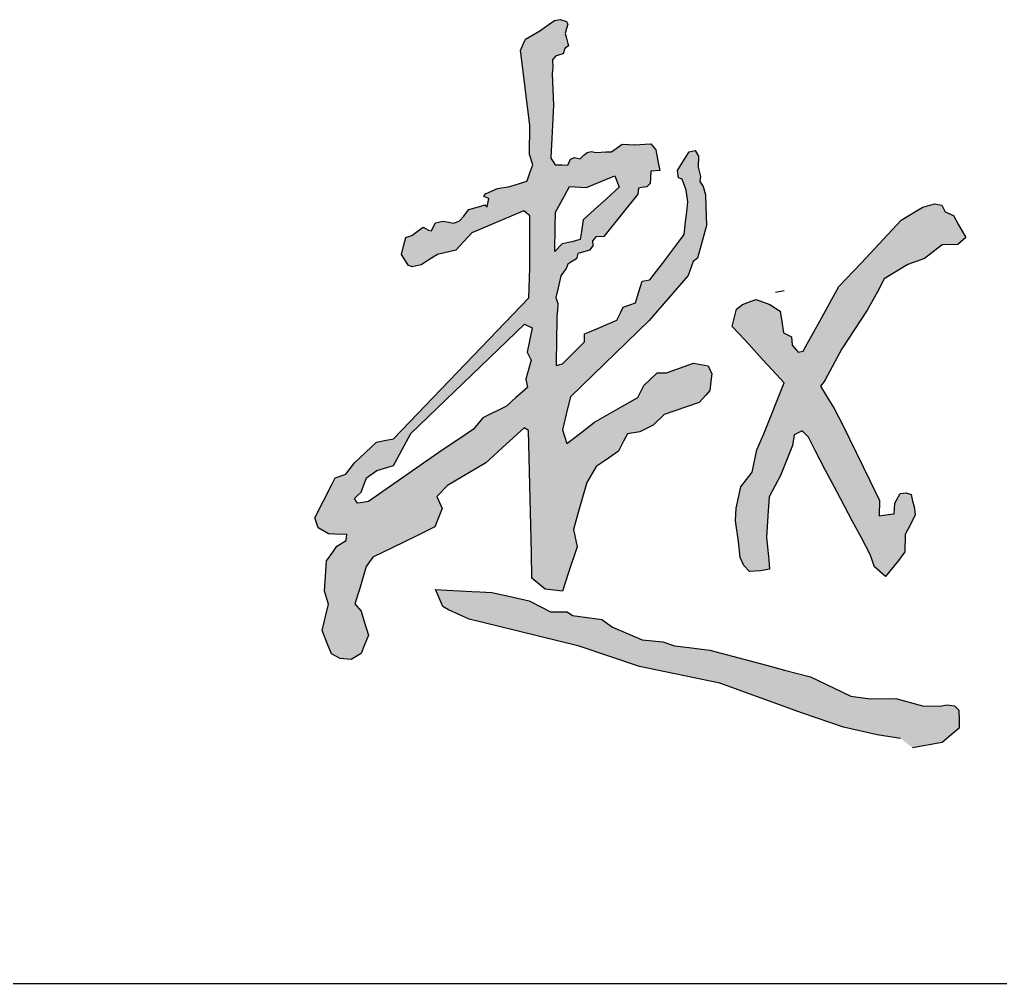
# Model space of a CAD drawing. Header units: inches. Extents: x -1293886 to -986005, y -15154 to 203628.
# Drawn here: x -988826 to -988265, y -554 to -3 of the extents above; entities that cross this region are included whole.
import ezdxf

# ---------------------------------------------------------------- set-up
doc = ezdxf.new("R2010")
doc.units = ezdxf.units.IN
doc.header["$LTSCALE"] = 100
doc.header["$MEASUREMENT"] = 0
doc.layers.get('0').update_dxf_attribs({"color": 252})
doc.layers.add('TK', color=142, linetype='Continuous')

# ---------------------------------------------------------------- blocks, each defined once
blk = doc.blocks.new('A$C05385F37')
at = {"layer": 'TK'}
blk.add_line((-8000, -27400), (-1000, -27400), dxfattribs=at)

msp = doc.modelspace()

# ---------------------------------------------------------------- hatches: boundary and pattern name
h = msp.add_hatch(color=1)
h.dxf.hatch_style = 1
h.paths.add_polyline_path([(-988126.73, -375.72), (-988126.97, -371.16), (-988122.25, -367.69), (-988116.71, -367), (-988114.76, -368.25), (-988114.9, -374.07), (-988115.07, -380.98), (-988113.79, -388.35), (-988112.63, -395.07), (-988113.38, -401.66), (-988114.07, -407.76), (-988116.29, -410.25), (-988117.68, -404.98), (-988120.73, -400.82), (-988123.67, -396.82), (-988124.61, -390.29), (-988125.8, -382.12)], flags=16)
h.paths.add_polyline_path([(-988163.87, -347.99), (-988166.86, -344.69), (-988160.57, -335.88), (-988154.12, -330.54), (-988148.77, -328.96), (-988145.15, -334.78), (-988142.95, -343.9), (-988145.94, -347.2), (-988152.54, -350.03), (-988158.99, -351.29)], flags=16)
h.paths.add_polyline_path([(-988059.51, -240.19), (-988055.47, -232.41), (-988047.43, -220.93), (-988043.53, -207.85), (-988035.49, -197.98), (-988027.45, -176.18), (-988020.13, -156.31), (-988021.02, -148.18), (-988022.13, -138.08), (-988023.09, -129.33), (-988018.73, -122.24), (-988012.07, -118.11), (-988001.73, -119.95), (-987996.68, -124.08), (-987993.24, -130.05), (-987995.3, -139), (-987999.67, -142.9), (-987998.52, -149.78), (-988002.19, -160.11), (-988005.28, -168.79), (-988008.62, -178.93), (-988044.86, -256.17), (-988053.13, -258.49), (-988056.39, -257.07), (-988059.93, -255.53), (-988060.65, -250.55), (-988061.09, -247.51), (-988061.51, -244.59)])
h.paths.add_polyline_path([(-988140.8, -310.89), (-988140.01, -313.14), (-988138.29, -318.02), (-988136.95, -321.81), (-988131.4, -330.49), (-988131.8, -336.05), (-988129.54, -340.55), (-988128.56, -342.51), (-988123.45, -342.67), (-988120.95, -342.74), (-988119.87, -340.15), (-988120.4, -337.77), (-988121.17, -334.33), (-988123.19, -331.02), (-988126.06, -321.28), (-988124.99, -314.36), (-988124.34, -310.08), (-988122.33, -305.84), (-988120.86, -302.73), (-988124.73, -298.91), (-988136.19, -300.24), (-988142.56, -300.98), (-988148.82, -301.71), (-988151.14, -306.92), (-988145.31, -307.32), (-988142.59, -307.51)], flags=16)
h.paths.add_polyline_path([(-988175.55, -190.06), (-988173.05, -191.93), (-988165.89, -189.76), (-988158.74, -192.14), (-988156.14, -197.34), (-988157.88, -205.57), (-988159.54, -213.48), (-988162.86, -218.13), (-988162.64, -223.76), (-988162.48, -228.07), (-988162.38, -230.51), (-988151.38, -216.4), (-988144.23, -215.1), (-988139.46, -213.58), (-988133.61, -204.92), (-988124.73, -197.77), (-988120.61, -183.7), (-988114.76, -173.52), (-988105.87, -168.76), (-988098.29, -170.49), (-988093.09, -175.25), (-988095.47, -182.62), (-988098.51, -190.84), (-988101.51, -198.99), (-988115.63, -216.83), (-988137.55, -239.4), (-988136.6, -242.26), (-988085.02, -226.61), (-988080.63, -228.71), (-988078.34, -232.72), (-988076.13, -236.58), (-988081.01, -240.93), (-988086.13, -245.48), (-988155.6, -290.52), (-988153.48, -293.27), (-988148.19, -293.91), (-988144.37, -294.36), (-988141.62, -286.92), (-988134.63, -286.07), (-988126.13, -285.05), (-988120.73, -284.39), (-988117.27, -286.71), (-988112.49, -289.91), (-988107.74, -290.94), (-988104.1, -291.73), (-988100.75, -287.34), (-988098.77, -284.75), (-988096.51, -282.69), (-988089.04, -275.86), (-988081.05, -272.32), (-988076.51, -270.31), (-988072.16, -270.2), (-988069.83, -273.59), (-988070.89, -282.27), (-988071.41, -286.57), (-988071.88, -290.37), (-988083.54, -293.55), (-988088.6, -294.94), (-988091.52, -298.95), (-988092.64, -300.49), (-988095.83, -304.88), (-988100.21, -305.76), (-988104.91, -309.28), (-988104.2, -317.49), (-988099.04, -338.61), (-988093.87, -341.42), (-988089.9, -343.58), (-988082.36, -344.71), (-988073.76, -345.02), (-988066.28, -342.53), (-988057.88, -339.72), (-988052.03, -337.77), (-988050.67, -333.58), (-988050.67, -325.55), (-988050.67, -320.28), (-988047.69, -317.53), (-988037.82, -317.76), (-988029.1, -317.96), (-988024.74, -317.76), (-988021.29, -320.74), (-988015.33, -321.88), (-988012.8, -317.07), (-988011.26, -314.13), (-988002.93, -312.94), (-987999.72, -315.92), (-988002.25, -320.51), (-988004.34, -324.31), (-988005.87, -327.08), (-988003.16, -329.45), (-988000.79, -330.35), (-987994.78, -320.33), (-987964.99, -283.44), (-987964.63, -278.8), (-987966.77, -275.77), (-987967.43, -274.85), (-987971.95, -277.02), (-988034.51, -307.09), (-988041.68, -305.72), (-988042.4, -301.44), (-988044.72, -299.3), (-988044.89, -294.84), (-988042.75, -289.14), (-988040.91, -284.22), (-988036.33, -279.34), (-988023.57, -266.13), (-987977.46, -241.87), (-987973.83, -239.96), (-987972.13, -225.73), (-987976.38, -218.47), (-987979.69, -212.8), (-987983.64, -189.53), (-987982.43, -185.74), (-987980.57, -179.91), (-987986.05, -176.44), (-987990.88, -176.44), (-987992.77, -172.99), (-987986.31, -166.53), (-987985.35, -158.12), (-987981.15, -146.28), (-987972.36, -144.18), (-987966.82, -148.96), (-987961.69, -153.37), (-987967.01, -188.29), (-987965.1, -197.84), (-987962.8, -209.3), (-987961.08, -216.94), (-987959.19, -225.35), (-987950.76, -224.39), (-987942.93, -217.32), (-987917.62, -199.51), (-987909.2, -200.23), (-987905.6, -204.07), (-987904.64, -213.44), (-987904.24, -217.36), (-987914.01, -221.61), (-987915.21, -229.77), (-987949.82, -247.04), (-987963.04, -246.59), (-987969.12, -246.39), (-987976.4, -250.16), (-988018.39, -277.76), (-988019.42, -284.23), (-988015.67, -283.45), (-987952.51, -254.87), (-987946.82, -256.55), (-987942.8, -259.78), (-987942.41, -263.66), (-987941.25, -269.09), (-987942.16, -274.01), (-987984, -335.61), (-987982.49, -337.82), (-987980.8, -340.29), (-987903.33, -363.98), (-987879.92, -371.14), (-987867.24, -371.92), (-987854.5, -372.71), (-987833.88, -380.32), (-987769.02, -391.72), (-987762.33, -392.9), (-987758.21, -396.52), (-987755.87, -398.58), (-987747.81, -396.12), (-987741.26, -394.12), (-987735.4, -396.32), (-987731.2, -400.52), (-987723.75, -407.53), (-987723.5, -413.07), (-987723.35, -416.25), (-987728.53, -421.11), (-987736.33, -424.63), (-987745.64, -421.11), (-987753.14, -418.28), (-987770.65, -411.66), (-987783.39, -411.56), (-987795.72, -408.04), (-987805.13, -405.35), (-987817.36, -401.86), (-987824.9, -399.7), (-987833.81, -397.16), (-987870.71, -390.94), (-987895.37, -382.89), (-987955.26, -366.79), (-988000.05, -351.96), (-988008.36, -357.24), (-988029.25, -381.38), (-988036.06, -389.26), (-988042.43, -396.62), (-988048.86, -404.05), (-988054.69, -410.79), (-988060.45, -408.29), (-988065.9, -405.91), (-988067.24, -400.74), (-988068.73, -395.01), (-988070.23, -389.21), (-988071.69, -383.55), (-988072.28, -378.36), (-988068.25, -375.09), (-988061.2, -374.34), (-988060.7, -379.37), (-988060.1, -385.39), (-988059.52, -391.12), (-988053.15, -390.18), (-988045.85, -386.41), (-988044.34, -379.12), (-988037.8, -372.83), (-988026.55, -362.02), (-988017.67, -347.18), (-988019.43, -340.39), (-988023.21, -339.13), (-988029.09, -337.17), (-988034.53, -340.14), (-988043.59, -345.08), (-988059.65, -357.71), (-988074.29, -359.89), (-988083.65, -361.28), (-988091.3, -360.28), (-988095.93, -359.68), (-988098.6, -359.33), (-988098.62, -365.42), (-988098.65, -376.1), (-988099.41, -421.96), (-988100.15, -430.27), (-988105.16, -433.45), (-988109.44, -436.99), (-988118.97, -438.33), (-988127.4, -417.4), (-988129.86, -403.73), (-988134.32, -389.44), (-988138.62, -380.68), (-988148, -383.76), (-988157.99, -389.29), (-988194.9, -414.04), (-988202.68, -415.5), (-988213.86, -417.59), (-988219.96, -418.73), (-988219.46, -410.15), (-988219.95, -397.76), (-988215.08, -389.49), (-988205.12, -389.25), (-988200.5, -389.14), (-988199.04, -394.6), (-988194.17, -396.3), (-988187.61, -390.47), (-988141.41, -362.28), (-988142.38, -358.88), (-988148.46, -360.33), (-988173.99, -369.33), (-988181.77, -367.38), (-988186.15, -362.76), (-988188.4, -360.39), (-988188.58, -355.96), (-988185.66, -352.8), (-988184.59, -337.48), (-988180.39, -335.07), (-988175.88, -331.32), (-988171.82, -325.76), (-988169.42, -316.45), (-988151.14, -306.92), (-988160.71, -307.43), (-988173.06, -308.09), (-988175.51, -308.22), (-988180.97, -313.56), (-988192.43, -324.78), (-988200.69, -326.61), (-988212.68, -337.8), (-988233.74, -350.85), (-988236.89, -352.81), (-988239.6, -346.86), (-988243.89, -337.45), (-988238.54, -332.74), (-988236.49, -330.94), (-988226.28, -327.41), (-988121.26, -253.9), (-988231.32, -294.8), (-988237.19, -291.98), (-988239.31, -286.82), (-988238.13, -282.12), (-988234.14, -278.83), (-988228.66, -274.33), (-988212.99, -266.86), (-988170.7, -249.72), (-988169.52, -245.96), (-988175.4, -246.43), (-988178.65, -246.69), (-988182.05, -239.27), (-988186.83, -228.89), (-988185.77, -212.35), (-988185.08, -201.58), (-988184.61, -194.15), (-988183.45, -190.06)])
h.paths.add_polyline_path([(-988220.98, -159.74), (-988213.91, -153.02), (-988194.33, -144.89), (-988176.01, -142.09), (-988161.9, -138.01), (-988130.74, -138.03), (-988109.12, -134.47), (-988097.73, -132.59), (-988085.46, -138.03), (-988084.95, -144.38), (-988087.75, -151.75), (-988090.1, -157.94), (-988111.66, -159.38), (-988123.41, -160.16), (-988135.82, -157.6), (-988147.78, -159.38), (-988162.91, -161.63), (-988180.18, -167.75), (-988202.47, -170.31), (-988214.93, -169.04), (-988218.24, -163.95)])
h.paths.add_polyline_path([(-988122.59, -52.78), (-988119.45, -47.48), (-988119.39, -47.48), (-988103.48, -46.33), (-988089.54, -69.41), (-988088.95, -83.49), (-988088.75, -88.33), (-988090.42, -90.23), (-988091.45, -95.22), (-988093.5, -102.84), (-988098.93, -106.95), (-988105.09, -115.89), (-988121.08, -126.89), (-988135.17, -131.14), (-988161.9, -138.01), (-988168.14, -136.99), (-988169.59, -133.23), (-988165.09, -132.5), (-988157.82, -131.33), (-988149.28, -124.82), (-988144.1, -120.87), (-988132.89, -116.85), (-988126.22, -111.19), (-988118.39, -102.21), (-988112.18, -95.08), (-988111.13, -82.35), (-988112.88, -78.14), (-988119.55, -72.63), (-988124.13, -68.85), (-988126.36, -62.63), (-988125.35, -57.41)])
h.paths.add_polyline_path([(-988587.88, -328.42), (-988581.27, -328.78), (-988567.23, -329.47), (-988562.67, -329.69), (-988555.82, -330.02), (-988543.57, -332.79), (-988534.45, -334.85), (-988527.76, -338.33), (-988522.25, -341.2), (-988512.78, -341.04), (-988509.6, -343.28), (-988492.85, -345.52), (-988486.89, -349.93), (-988477.87, -353.72), (-988469.95, -357.05), (-988457.99, -358.3), (-988451.45, -360.52), (-988443.21, -361.56), (-988437.29, -362.32), (-988431.26, -363.08), (-988398.85, -371.69), (-988388.59, -374.42), (-988373.73, -378.36), (-988350.63, -389.41), (-988339.39, -390.95), (-988324.94, -390.69), (-988309.73, -394.91), (-988299.5, -395.03), (-988295.8, -394.27), (-988291.45, -394.91), (-988288.89, -397.33), (-988288.77, -403.21), (-988288.67, -407.66), (-988293.24, -411.51), (-988298.36, -415.84), (-988315.35, -418.79), (-988322.26, -413.56), (-988335.55, -411.51), (-988354.85, -407.04), (-988378.24, -399.12), (-988425.46, -381.84), (-988471.33, -372.44), (-988505.96, -360.75), (-988551.6, -349.52), (-988568.78, -345.29), (-988580.57, -339.98), (-988583.71, -338.06), (-988586.63, -331.32)])
h.paths.add_polyline_path([(-988407.66, -163.59), (-988404.75, -162.55), (-988396.91, -165.44), (-988390.92, -169.29), (-988390.06, -175.07), (-988389.1, -181.57), (-988384.5, -183.83), (-988384.07, -188.75), (-988380.64, -192.6), (-988377.86, -192.17), (-988375.51, -187.9), (-988368.41, -175.01), (-988362.8, -164.8), (-988357.42, -155.03), (-988344.69, -141.7), (-988321.91, -117.22), (-988313.98, -112.46), (-988309.49, -109.77), (-988302.74, -107.83), (-988298.64, -108.63), (-988296.66, -112.46), (-988292.03, -114.44), (-988288.99, -119.86), (-988284.94, -127.07), (-988289.38, -131.09), (-988298.38, -131.22), (-988308.56, -139.15), (-988317.95, -142.59), (-988331.5, -150.67), (-988335.42, -158.11), (-988341.34, -168.66), (-988355.74, -190.81), (-988365.23, -208.54), (-988365.89, -209.38), (-988368.01, -212.09), (-988364.14, -218.33), (-988360.05, -224.92), (-988355.15, -234.41), (-988339.85, -266.05), (-988334.29, -277.55), (-988334.41, -286.24), (-988327.83, -285.37), (-988325.93, -285.12), (-988325.47, -278.98), (-988322.49, -273.52), (-988319.01, -273.15), (-988316.22, -274.08), (-988315.29, -277.8), (-988314.51, -280.91), (-988313.79, -285.64), (-988316.59, -291.1), (-988319.53, -296.82), (-988319.68, -306.91), (-988323.32, -311.81), (-988326.54, -315.73), (-988330.81, -320.93), (-988337.04, -315.45), (-988339.56, -308.31), (-988344.75, -298.52), (-988349.76, -289.03), (-988358.63, -272.26), (-988365.19, -259.86), (-988371.02, -248.85), (-988374.86, -241.27), (-988378.36, -237.63), (-988382.98, -239.87), (-988383.96, -246.03), (-988386.63, -252.6), (-988390.87, -263.09), (-988397.27, -275.42), (-988397.97, -286.2), (-988398.81, -298.66), (-988398.11, -305.93), (-988397.56, -311.63), (-988397.07, -316.7), (-988402.17, -317.69), (-988408.62, -318.11), (-988411.84, -314.61), (-988413.94, -309.99), (-988414.78, -300.9), (-988416.6, -289.14), (-988416.18, -281.86), (-988413.52, -269.68), (-988406.93, -261.28), (-988404.41, -248.55), (-988400.35, -239.31), (-988388.7, -210.18), (-988395.61, -202.68), (-988401.04, -196.79), (-988408.99, -188.17), (-988414.43, -182.26), (-988418.39, -177.97), (-988415.96, -168.13), (-988412.6, -165.37)])
h.paths.add_polyline_path([(-988632.24, -274.14), (-988630.52, -272.79), (-988627.45, -264.42), (-988621.53, -260.33), (-988611.92, -257.47), (-988607.22, -248.69), (-988602.13, -239.18), (-988537.09, -176.66), (-988532.72, -178.71), (-988534.26, -186.16), (-988535.6, -192.62), (-988533.23, -197.21), (-988535.03, -203.37), (-988536.39, -208.01), (-988535.35, -212.82), (-988538.51, -215.6), (-988541.97, -218.64), (-988547.46, -223.47), (-988560.86, -230.11), (-988566.34, -236.74), (-988574.72, -242.4), (-988584.12, -248.74), (-988626.25, -277.98), (-988630.86, -278.74), (-988632.55, -279.02), (-988634.23, -276.29)], flags=16)
h.paths.add_polyline_path([(-988515.54, -130.78), (-988519.87, -135.08), (-988519.58, -120.93), (-988519.41, -112.62), (-988514.27, -103.25), (-988511.4, -98.01), (-988501.59, -98.53), (-988492.45, -94.7), (-988485.4, -91.75), (-988483.01, -98.24), (-988490.09, -104.72), (-988497.09, -111.13), (-988503.54, -117.04), (-988504.54, -123.58), (-988505.26, -128.3), (-988510.14, -129.48)], flags=16)
h.paths.add_polyline_path([(-988537.63, -16.2), (-988536.62, -13.76), (-988528.27, -9), (-988522.95, -5.18), (-988519.92, -3.01), (-988516.69, -2.52), (-988513.2, -3.54), (-988512.38, -5.18), (-988513.1, -7.65), (-988513.91, -10.45), (-988513.2, -13.19), (-988512.41, -16.22), (-988512.06, -17.54), (-988514.02, -19.03), (-988515.05, -22.11), (-988517.2, -22.73), (-988519.38, -23.35), (-988521.1, -25.6), (-988521, -29.7), (-988521.31, -33.5), (-988520.52, -51.49), (-988521.48, -70.44), (-988521.84, -77.47), (-988522.06, -81.71), (-988520.58, -84), (-988519.62, -85.48), (-988515.6, -85.63), (-988512.27, -85.75), (-988510.8, -82.28), (-988508.63, -81.38), (-988505.37, -82.19), (-988503.11, -80.11), (-988501.37, -78.51), (-988499.04, -77.85), (-988496.23, -78.49), (-988490.62, -78.21), (-988487.41, -78.06), (-988481.21, -73.69), (-988474.15, -74.05), (-988468.35, -73.78), (-988465, -73.62), (-988462.15, -76.97), (-988460.87, -83.26), (-988459.75, -88.72), (-988464.88, -89.1), (-988465.1, -93.17), (-988465.26, -96.26), (-988467.28, -98.09), (-988470.23, -98.59), (-988471.99, -98.88), (-988472.34, -102.31), (-988491.85, -126.45), (-988496.37, -126.76), (-988498.27, -128.92), (-988498.1, -131.85), (-988499.91, -134.27), (-988505.02, -135.83), (-988506.55, -136.3), (-988507.44, -139.2), (-988510.64, -141.27), (-988512.27, -142.33), (-988513.32, -144.73), (-988516.27, -148.92), (-988517.86, -155.87), (-988519.12, -161.4), (-988517.98, -164.89), (-988518.34, -168.55), (-988518.71, -172.23), (-988518.86, -187.75), (-988518.95, -196.79), (-988518.98, -200.31), (-988515.33, -199.24), (-988511.04, -194.95), (-988506.05, -189.97), (-988502.76, -186.67), (-988502.91, -182.23), (-988500, -181), (-988496.76, -179.64), (-988488.29, -176.07), (-988484.25, -174.37), (-988482.21, -170.12), (-988480.67, -166.92), (-988476.84, -165.52), (-988473.76, -164.4), (-988472.54, -160.62), (-988471.77, -158.22), (-988470.74, -155.03), (-988469.79, -152.04), (-988465.49, -151.27), (-988461.65, -146.36), (-988458.25, -142.01), (-988450.3, -131.36), (-988445.81, -125.36), (-988445.03, -118.17), (-988444.42, -112.49), (-988443.8, -106.74), (-988444.78, -100.05), (-988447.02, -93.79), (-988449.01, -92.97), (-988449.67, -88.84), (-988447.6, -85.29), (-988442.98, -78.11), (-988439.67, -77.29), (-988437.61, -80.59), (-988437.77, -86.94), (-988436.62, -92.14), (-988436.95, -95.03), (-988435.05, -98), (-988433.72, -102.63), (-988433.48, -109.4), (-988433.08, -120.21), (-988438.18, -138.97), (-988440.63, -140.84), (-988443.66, -148.87), (-988466.04, -174.8), (-988510.81, -218.14), (-988512.45, -224.93), (-988515.4, -237.15), (-988512.92, -244.84), (-988505.89, -239.46), (-988497.07, -232.7), (-988481.04, -223.53), (-988472.41, -218.59), (-988468.85, -211.81), (-988461.31, -204.42), (-988456.01, -204.54), (-988440.46, -198.9), (-988432.06, -200.51), (-988429.98, -205), (-988430.56, -209.37), (-988431.25, -214.59), (-988433.55, -217.2), (-988437.35, -221.49), (-988451.26, -226.24), (-988457.26, -228.28), (-988463.52, -234.4), (-988471.28, -238.28), (-988478.23, -239.3), (-988480.48, -243.59), (-988483.47, -249.31), (-988491.1, -254.61), (-988496.08, -258.08), (-988501.52, -267.27), (-988506.36, -284.4), (-988509.07, -294), (-988507.01, -304), (-988511.92, -318.7), (-988515.48, -329.38), (-988525.32, -328.17), (-988532.83, -321.96), (-988533.16, -307.59), (-988534.76, -237.39), (-988537.25, -236), (-988547.52, -245.3), (-988559.25, -255.93), (-988581.09, -268.9), (-988587.19, -275.18), (-988584.25, -281.97), (-988588.32, -292.61), (-988598.97, -297.82), (-988612.45, -304.41), (-988623.73, -309.92), (-988627.51, -315.25), (-988631.48, -328.27), (-988634.01, -336.54), (-988630.5, -340.7), (-988628.72, -346.62), (-988626.35, -354.51), (-988628.92, -361.02), (-988630.46, -364.94), (-988636.22, -368.32), (-988642.54, -367.73), (-988647.47, -365.16), (-988649.65, -359.64), (-988652.69, -351.89), (-988650.83, -343.86), (-988649.19, -336.75), (-988651.42, -329.26), (-988650.63, -317.82), (-988650.23, -312.01), (-988646.69, -306.96), (-988644.35, -303.64), (-988638.99, -300.26), (-988638.59, -296.9), (-988645.7, -296.71), (-988649.1, -296.61), (-988654.98, -293.15), (-988656.95, -287.43), (-988647.47, -268.69), (-988645.32, -264.44), (-988639.18, -262.38), (-988634.25, -255.87), (-988624.97, -247.19), (-988621.67, -244.1), (-988616.09, -243.04), (-988612.07, -242.29), (-988534.72, -161.59), (-988534.1, -144.43), (-988534.05, -125.78), (-988534.02, -114.67), (-988537.45, -111.9), (-988543.31, -114.37), (-988555.97, -119.69), (-988567.13, -124.39), (-988576.34, -134.42), (-988586.88, -136.74), (-988590.28, -138.97), (-988596.15, -142.82), (-988601.23, -143.86), (-988603.68, -142.91), (-988605.17, -140.46), (-988607.35, -136.87), (-988606.02, -131.32), (-988604.99, -127.07), (-988601.44, -125.91), (-988598.47, -123.67), (-988595.08, -121.14), (-988591.88, -122.82), (-988590.28, -123.25), (-988589.22, -121.12), (-988588.03, -118.74), (-988583.8, -117.72), (-988580.29, -118.36), (-988577.8, -118.81), (-988575.93, -118.36), (-988574.23, -117.62), (-988571.78, -114.86), (-988570.29, -112.84), (-988568.95, -111.01), (-988562.11, -109.12), (-988559.85, -108.49), (-988558.38, -109.54), (-988557.43, -104.87), (-988560.3, -103.59), (-988559.45, -102.21), (-988555.62, -100.51), (-988552.51, -99.13), (-988545.41, -97.96), (-988537.01, -95.2), (-988535.67, -94.76), (-988534.02, -90.19), (-988532.34, -85.58), (-988534.19, -79.61), (-988534.02, -62.97), (-988538.81, -24.5), (-988539.36, -20.1)])
edge = h.paths.add_edge_path(flags=17)
edge.add_line((-988581.27, -328.78), (-988578.09, -328.94))

# ---------------------------------------------------------------- linework, layer by layer
at = {"color": 1}
for p, q in [((-988528.27, -9), (-988522.95, -5.18)), ((-988522.95, -5.18), (-988519.92, -3.01)), ((-988519.92, -3.01), (-988516.69, -2.52)), ((-988516.69, -2.52), (-988513.2, -3.54)), ((-988513.2, -3.54), (-988512.38, -5.18)), ((-988512.38, -5.18), (-988513.1, -7.65)), ((-988536.62, -13.76), (-988528.27, -9)), ((-988513.1, -7.65), (-988513.91, -10.45)), ((-988513.91, -10.45), (-988513.2, -13.19)), ((-988539.36, -20.1), (-988537.63, -16.2)), ((-988537.63, -16.2), (-988536.62, -13.76)), ((-988513.2, -13.19), (-988512.41, -16.22)), ((-988512.41, -16.22), (-988512.06, -17.54)), ((-988538.81, -24.5), (-988539.36, -20.1)), ((-988515.05, -22.11), (-988517.2, -22.73)), ((-988514.02, -19.03), (-988515.05, -22.11)), ((-988512.06, -17.54), (-988514.02, -19.03)), ((-988534.02, -62.97), (-988538.81, -24.5)), ((-988519.38, -23.35), (-988521.1, -25.6)), ((-988521.1, -25.6), (-988521, -29.7)), ((-988517.2, -22.73), (-988519.38, -23.35)), ((-988521, -29.7), (-988521.31, -33.5)), ((-988521.31, -33.5), (-988520.52, -51.49)), ((-988520.52, -51.49), (-988521.48, -70.44)), ((-988534.19, -79.61), (-988534.02, -62.97)), ((-988521.48, -70.44), (-988521.84, -77.47)), ((-988521.84, -77.47), (-988522.06, -81.71)), ((-988501.37, -78.51), (-988499.04, -77.85)), ((-988499.04, -77.85), (-988496.23, -78.49)), ((-988496.23, -78.49), (-988490.62, -78.21)), ((-988490.62, -78.21), (-988487.41, -78.06)), ((-988487.41, -78.06), (-988481.21, -73.69)), ((-988481.21, -73.69), (-988474.15, -74.05)), ((-988474.15, -74.05), (-988468.35, -73.78)), ((-988468.35, -73.78), (-988465, -73.62)), ((-988465, -73.62), (-988462.15, -76.97)), ((-988462.15, -76.97), (-988460.87, -83.26)), ((-988447.6, -85.29), (-988442.98, -78.11)), ((-988442.98, -78.11), (-988439.67, -77.29)), ((-988439.67, -77.29), (-988437.61, -80.59)), ((-988532.34, -85.58), (-988534.19, -79.61)), ((-988522.06, -81.71), (-988520.58, -84)), ((-988520.58, -84), (-988519.62, -85.48)), ((-988512.27, -85.75), (-988510.8, -82.28)), ((-988510.8, -82.28), (-988508.63, -81.38)), ((-988508.63, -81.38), (-988505.37, -82.19)), ((-988505.37, -82.19), (-988503.11, -80.11)), ((-988503.11, -80.11), (-988501.37, -78.51)), ((-988460.87, -83.26), (-988459.75, -88.72)), ((-988437.61, -80.59), (-988437.77, -86.94)), ((-988534.02, -90.19), (-988532.34, -85.58)), ((-988519.62, -85.48), (-988515.6, -85.63)), ((-988515.6, -85.63), (-988512.27, -85.75)), ((-988464.88, -89.1), (-988465.1, -93.17)), ((-988459.75, -88.72), (-988464.88, -89.1)), ((-988449.67, -88.84), (-988447.6, -85.29)), ((-988449.01, -92.97), (-988449.67, -88.84)), ((-988437.77, -86.94), (-988436.62, -92.14)), ((-988545.41, -97.96), (-988537.01, -95.2)), ((-988537.01, -95.2), (-988535.67, -94.76)), ((-988535.67, -94.76), (-988534.02, -90.19)), ((-988501.59, -98.53), (-988492.45, -94.7)), ((-988492.45, -94.7), (-988485.4, -91.75)), ((-988485.4, -91.75), (-988483.01, -98.24)), ((-988465.1, -93.17), (-988465.26, -96.26)), ((-988447.02, -93.79), (-988449.01, -92.97)), ((-988444.78, -100.05), (-988447.02, -93.79)), ((-988436.62, -92.14), (-988436.95, -95.03)), ((-988436.95, -95.03), (-988435.05, -98)), ((-988559.45, -102.21), (-988555.62, -100.51)), ((-988555.62, -100.51), (-988552.51, -99.13)), ((-988552.51, -99.13), (-988545.41, -97.96)), ((-988514.27, -103.25), (-988511.4, -98.01)), ((-988511.4, -98.01), (-988501.59, -98.53)), ((-988483.01, -98.24), (-988490.09, -104.72)), ((-988471.99, -98.88), (-988472.34, -102.31)), ((-988470.23, -98.59), (-988471.99, -98.88)), ((-988467.28, -98.09), (-988470.23, -98.59)), ((-988465.26, -96.26), (-988467.28, -98.09)), ((-988443.8, -106.74), (-988444.78, -100.05)), ((-988435.05, -98), (-988433.72, -102.63)), ((-988560.3, -103.59), (-988559.45, -102.21)), ((-988557.43, -104.87), (-988560.3, -103.59)), ((-988558.38, -109.54), (-988557.43, -104.87)), ((-988519.41, -112.62), (-988514.27, -103.25)), ((-988490.09, -104.72), (-988497.09, -111.13)), ((-988472.34, -102.31), (-988491.85, -126.45)), ((-988433.72, -102.63), (-988433.48, -109.4)), ((-988570.29, -112.84), (-988568.95, -111.01)), ((-988568.95, -111.01), (-988562.11, -109.12)), ((-988562.11, -109.12), (-988559.85, -108.49)), ((-988559.85, -108.49), (-988558.38, -109.54)), ((-988558.38, -109.54), (-988558.38, -109.54)), ((-988537.45, -111.9), (-988543.31, -114.37)), ((-988534.02, -114.67), (-988537.45, -111.9)), ((-988497.09, -111.13), (-988503.54, -117.04)), ((-988444.42, -112.49), (-988443.8, -106.74)), ((-988433.48, -109.4), (-988433.08, -120.21)), ((-988313.98, -112.46), (-988309.49, -109.77)), ((-988309.49, -109.77), (-988302.74, -107.83)), ((-988302.74, -107.83), (-988298.64, -108.63)), ((-988298.64, -108.63), (-988296.66, -112.46)), ((-988575.93, -118.36), (-988574.23, -117.62)), ((-988574.23, -117.62), (-988571.78, -114.86)), ((-988574.23, -117.62), (-988574.23, -117.62)), ((-988571.78, -114.86), (-988570.29, -112.84)), ((-988543.31, -114.37), (-988555.97, -119.69)), ((-988534.05, -125.78), (-988534.02, -114.67)), ((-988519.58, -120.93), (-988519.41, -112.62)), ((-988503.54, -117.04), (-988504.54, -123.58)), ((-988445.03, -118.17), (-988444.42, -112.49)), ((-988344.69, -141.7), (-988321.91, -117.22)), ((-988321.91, -117.22), (-988313.98, -112.46)), ((-988296.66, -112.46), (-988292.03, -114.44)), ((-988292.03, -114.44), (-988288.99, -119.86)), ((-988598.47, -123.67), (-988595.08, -121.14)), ((-988595.08, -121.14), (-988591.88, -122.82)), ((-988591.88, -122.82), (-988590.28, -123.25)), ((-988590.28, -123.25), (-988589.22, -121.12)), ((-988589.22, -121.12), (-988588.03, -118.74)), ((-988588.03, -118.74), (-988583.8, -117.72)), ((-988583.8, -117.72), (-988580.29, -118.36)), ((-988580.29, -118.36), (-988577.8, -118.81)), ((-988577.8, -118.81), (-988575.93, -118.36)), ((-988555.97, -119.69), (-988567.13, -124.39)), ((-988519.87, -135.08), (-988519.58, -120.93)), ((-988445.81, -125.36), (-988445.03, -118.17)), ((-988433.08, -120.21), (-988438.18, -138.97)), ((-988288.99, -119.86), (-988284.94, -127.07)), ((-988606.02, -131.32), (-988604.99, -127.07)), ((-988604.99, -127.07), (-988601.44, -125.91)), ((-988601.44, -125.91), (-988598.47, -123.67)), ((-988567.13, -124.39), (-988576.34, -134.42)), ((-988534.1, -144.43), (-988534.05, -125.78)), ((-988505.26, -128.3), (-988510.14, -129.48)), ((-988504.54, -123.58), (-988505.26, -128.3)), ((-988496.37, -126.76), (-988498.27, -128.92)), ((-988491.85, -126.45), (-988496.37, -126.76)), ((-988450.3, -131.36), (-988445.81, -125.36)), ((-988284.94, -127.07), (-988289.38, -131.09)), ((-988607.35, -136.87), (-988606.02, -131.32)), ((-988576.34, -134.42), (-988586.88, -136.74)), ((-988515.54, -130.78), (-988519.87, -135.08)), ((-988510.14, -129.48), (-988515.54, -130.78)), ((-988499.91, -134.27), (-988505.02, -135.83)), ((-988498.1, -131.85), (-988499.91, -134.27)), ((-988498.27, -128.92), (-988498.1, -131.85)), ((-988458.25, -142.01), (-988450.3, -131.36)), ((-988298.38, -131.22), (-988308.56, -139.15)), ((-988289.38, -131.09), (-988298.38, -131.22)), ((-988605.17, -140.46), (-988607.35, -136.87)), ((-988590.28, -138.97), (-988596.15, -142.82)), ((-988586.88, -136.74), (-988590.28, -138.97)), ((-988507.44, -139.2), (-988510.64, -141.27)), ((-988506.55, -136.3), (-988507.44, -139.2)), ((-988505.02, -135.83), (-988506.55, -136.3)), ((-988438.18, -138.97), (-988440.63, -140.84)), ((-988308.56, -139.15), (-988317.95, -142.59)), ((-988603.68, -142.91), (-988605.17, -140.46)), ((-988601.23, -143.86), (-988603.68, -142.91)), ((-988596.15, -142.82), (-988601.23, -143.86)), ((-988534.72, -161.59), (-988534.1, -144.43)), ((-988513.32, -144.73), (-988516.27, -148.92)), ((-988512.27, -142.33), (-988513.32, -144.73)), ((-988510.64, -141.27), (-988512.27, -142.33)), ((-988461.65, -146.36), (-988458.25, -142.01)), ((-988440.63, -140.84), (-988443.66, -148.87)), ((-988357.42, -155.03), (-988344.69, -141.7)), ((-988317.95, -142.59), (-988331.5, -150.67)), ((-988516.27, -148.92), (-988517.86, -155.87)), ((-988469.79, -152.04), (-988465.49, -151.27)), ((-988443.66, -148.87), (-988466.04, -174.8)), ((-988465.49, -151.27), (-988461.65, -146.36)), ((-988331.5, -150.67), (-988335.42, -158.11)), ((-988517.86, -155.87), (-988519.12, -161.4)), ((-988471.77, -158.22), (-988470.74, -155.03)), ((-988470.74, -155.03), (-988469.79, -152.04)), ((-988362.8, -164.8), (-988357.42, -155.03)), ((-988612.07, -242.29), (-988534.72, -161.59)), ((-988519.12, -161.4), (-988517.98, -164.89)), ((-988473.76, -164.4), (-988472.54, -160.62)), ((-988472.54, -160.62), (-988471.77, -158.22)), ((-988388.65, -157.6), (-988393.74, -158.59)), ((-988335.42, -158.11), (-988341.34, -168.66)), ((-988517.98, -164.89), (-988518.34, -168.55)), ((-988482.21, -170.12), (-988480.67, -166.92)), ((-988480.67, -166.92), (-988476.84, -165.52)), ((-988476.84, -165.52), (-988473.76, -164.4)), ((-988418.39, -177.97), (-988415.96, -168.13)), ((-988415.96, -168.13), (-988412.6, -165.37)), ((-988412.6, -165.37), (-988407.66, -163.59)), ((-988407.66, -163.59), (-988404.75, -162.55)), ((-988404.75, -162.55), (-988404.75, -162.55)), ((-988404.75, -162.55), (-988396.91, -165.44)), ((-988396.91, -165.44), (-988390.92, -169.29)), ((-988368.41, -175.01), (-988362.8, -164.8)), ((-988518.71, -172.23), (-988518.86, -187.75)), ((-988518.34, -168.55), (-988518.71, -172.23)), ((-988484.25, -174.37), (-988482.21, -170.12)), ((-988390.92, -169.29), (-988390.06, -175.07)), ((-988341.34, -168.66), (-988355.74, -190.81)), ((-988602.13, -239.18), (-988537.09, -176.66)), ((-988537.09, -176.66), (-988532.72, -178.71)), ((-988532.72, -178.71), (-988534.26, -186.16)), ((-988466.04, -174.8), (-988510.81, -218.14)), ((-988496.76, -179.64), (-988488.29, -176.07)), ((-988488.29, -176.07), (-988484.25, -174.37)), ((-988414.43, -182.26), (-988418.39, -177.97)), ((-988390.06, -175.07), (-988389.1, -181.57)), ((-988375.51, -187.9), (-988368.41, -175.01)), ((-988502.91, -182.23), (-988500, -181)), ((-988502.76, -186.67), (-988502.91, -182.23)), ((-988500, -181), (-988496.76, -179.64)), ((-988408.99, -188.17), (-988414.43, -182.26)), ((-988389.1, -181.57), (-988384.5, -183.83)), ((-988384.5, -183.83), (-988384.07, -188.75)), ((-988534.26, -186.16), (-988535.6, -192.62)), ((-988518.86, -187.75), (-988518.95, -196.79)), ((-988511.04, -194.95), (-988506.05, -189.97)), ((-988506.05, -189.97), (-988502.76, -186.67)), ((-988401.04, -196.79), (-988408.99, -188.17)), ((-988384.07, -188.75), (-988380.64, -192.6)), ((-988377.86, -192.17), (-988375.51, -187.9)), ((-988535.6, -192.62), (-988533.23, -197.21)), ((-988515.33, -199.24), (-988511.04, -194.95)), ((-988380.64, -192.6), (-988377.86, -192.17)), ((-988355.74, -190.81), (-988365.23, -208.54)), ((-988533.23, -197.21), (-988535.03, -203.37)), ((-988518.95, -196.79), (-988518.98, -200.31)), ((-988518.98, -200.31), (-988515.33, -199.24)), ((-988456.01, -204.54), (-988440.46, -198.9)), ((-988440.46, -198.9), (-988432.06, -200.51)), ((-988432.06, -200.51), (-988429.98, -205)), ((-988395.61, -202.68), (-988401.04, -196.79)), ((-988535.03, -203.37), (-988536.39, -208.01)), ((-988468.85, -211.81), (-988461.31, -204.42)), ((-988461.31, -204.42), (-988456.01, -204.54)), ((-988429.98, -205), (-988430.56, -209.37)), ((-988388.7, -210.18), (-988395.61, -202.68)), ((-988535.35, -212.82), (-988538.51, -215.6)), ((-988536.39, -208.01), (-988535.35, -212.82)), ((-988472.41, -218.59), (-988468.85, -211.81)), ((-988468.85, -211.81), (-988468.85, -211.81)), ((-988430.56, -209.37), (-988431.25, -214.59)), ((-988400.35, -239.31), (-988388.7, -210.18)), ((-988365.89, -209.38), (-988368.01, -212.09)), ((-988368.01, -212.09), (-988364.14, -218.33)), ((-988365.23, -208.54), (-988365.89, -209.38)), ((-988538.51, -215.6), (-988541.97, -218.64)), ((-988510.81, -218.14), (-988512.45, -224.93)), ((-988481.04, -223.53), (-988472.41, -218.59)), ((-988433.55, -217.2), (-988437.35, -221.49)), ((-988431.25, -214.59), (-988433.55, -217.2)), ((-988364.14, -218.33), (-988360.05, -224.92)), ((-988547.46, -223.47), (-988560.86, -230.11)), ((-988541.97, -218.64), (-988547.46, -223.47)), ((-988497.07, -232.7), (-988481.04, -223.53)), ((-988437.35, -221.49), (-988451.26, -226.24)), ((-988512.45, -224.93), (-988515.4, -237.15)), ((-988457.26, -228.28), (-988463.52, -234.4)), ((-988451.26, -226.24), (-988457.26, -228.28)), ((-988360.05, -224.92), (-988355.15, -234.41)), ((-988560.86, -230.11), (-988566.34, -236.74)), ((-988505.89, -239.46), (-988497.07, -232.7)), ((-988463.52, -234.4), (-988471.28, -238.28)), ((-988355.15, -234.41), (-988339.85, -266.05)), ((-988607.22, -248.69), (-988602.13, -239.18)), ((-988566.34, -236.74), (-988574.72, -242.4)), ((-988537.25, -236), (-988547.52, -245.3)), ((-988534.76, -237.39), (-988537.25, -236)), ((-988533.16, -307.59), (-988534.76, -237.39)), ((-988515.4, -237.15), (-988512.92, -244.84)), ((-988512.92, -244.84), (-988505.89, -239.46)), ((-988478.23, -239.3), (-988480.48, -243.59)), ((-988471.28, -238.28), (-988478.23, -239.3)), ((-988404.41, -248.55), (-988400.35, -239.31)), ((-988382.98, -239.87), (-988383.96, -246.03)), ((-988378.36, -237.63), (-988382.98, -239.87)), ((-988374.86, -241.27), (-988378.36, -237.63)), ((-988624.97, -247.19), (-988621.67, -244.1)), ((-988621.67, -244.1), (-988616.09, -243.04)), ((-988616.09, -243.04), (-988612.07, -242.29)), ((-988574.72, -242.4), (-988584.12, -248.74)), ((-988547.52, -245.3), (-988559.25, -255.93)), ((-988480.48, -243.59), (-988483.47, -249.31)), ((-988383.96, -246.03), (-988386.63, -252.6)), ((-988371.02, -248.85), (-988374.86, -241.27)), ((-988634.25, -255.87), (-988624.97, -247.19)), ((-988584.12, -248.74), (-988626.25, -277.98)), ((-988611.92, -257.47), (-988607.22, -248.69)), ((-988483.47, -249.31), (-988491.1, -254.61)), ((-988406.93, -261.28), (-988404.41, -248.55)), ((-988365.19, -259.86), (-988371.02, -248.85)), ((-988639.18, -262.38), (-988634.25, -255.87)), ((-988621.53, -260.33), (-988611.92, -257.47)), ((-988559.25, -255.93), (-988581.09, -268.9)), ((-988491.1, -254.61), (-988496.08, -258.08)), ((-988386.63, -252.6), (-988390.87, -263.09)), ((-988645.32, -264.44), (-988639.18, -262.38)), ((-988627.45, -264.42), (-988621.53, -260.33)), ((-988496.08, -258.08), (-988501.52, -267.27)), ((-988413.52, -269.68), (-988406.93, -261.28)), ((-988390.87, -263.09), (-988397.27, -275.42)), ((-988358.63, -272.26), (-988365.19, -259.86)), ((-988656.95, -287.43), (-988647.47, -268.69)), ((-988647.47, -268.69), (-988645.32, -264.44)), ((-988630.52, -272.79), (-988627.45, -264.42)), ((-988581.09, -268.9), (-988587.19, -275.18)), ((-988501.52, -267.27), (-988506.36, -284.4)), ((-988339.85, -266.05), (-988334.29, -277.55)), ((-988634.23, -276.29), (-988632.24, -274.14)), ((-988632.24, -274.14), (-988630.52, -272.79)), ((-988416.18, -281.86), (-988413.52, -269.68)), ((-988349.76, -289.03), (-988358.63, -272.26)), ((-988325.47, -278.98), (-988322.49, -273.52)), ((-988322.49, -273.52), (-988319.01, -273.15)), ((-988319.01, -273.15), (-988316.22, -274.08)), ((-988316.22, -274.08), (-988315.29, -277.8)), ((-988632.55, -279.02), (-988634.23, -276.29)), ((-988630.86, -278.74), (-988632.55, -279.02)), ((-988632.55, -279.02), (-988632.55, -279.02)), ((-988626.25, -277.98), (-988630.86, -278.74)), ((-988587.19, -275.18), (-988584.25, -281.97)), ((-988397.27, -275.42), (-988397.97, -286.2)), ((-988334.29, -277.55), (-988334.41, -286.24)), ((-988325.93, -285.12), (-988325.47, -278.98)), ((-988315.29, -277.8), (-988314.51, -280.91)), ((-988584.25, -281.97), (-988588.32, -292.61)), ((-988506.36, -284.4), (-988509.07, -294)), ((-988416.6, -289.14), (-988416.18, -281.86)), ((-988334.41, -286.24), (-988327.83, -285.37)), ((-988327.83, -285.37), (-988325.93, -285.12)), ((-988313.79, -285.64), (-988316.59, -291.1)), ((-988314.51, -280.91), (-988313.79, -285.64)), ((-988654.98, -293.15), (-988656.95, -287.43)), ((-988414.78, -300.9), (-988416.6, -289.14)), ((-988397.97, -286.2), (-988398.81, -298.66)), ((-988344.75, -298.52), (-988349.76, -289.03)), ((-988316.59, -291.1), (-988319.53, -296.82)), ((-988649.1, -296.61), (-988654.98, -293.15)), ((-988645.7, -296.71), (-988649.1, -296.61)), ((-988638.59, -296.9), (-988645.7, -296.71)), ((-988638.99, -300.26), (-988638.59, -296.9)), ((-988638.59, -296.9), (-988638.59, -296.9)), ((-988588.32, -292.61), (-988598.97, -297.82)), ((-988509.07, -294), (-988507.01, -304)), ((-988319.53, -296.82), (-988319.68, -306.91)), ((-988644.35, -303.64), (-988638.99, -300.26)), ((-988598.97, -297.82), (-988612.45, -304.41)), ((-988413.94, -309.99), (-988414.78, -300.9)), ((-988398.81, -298.66), (-988398.11, -305.93)), ((-988339.56, -308.31), (-988344.75, -298.52)), ((-988650.23, -312.01), (-988646.69, -306.96)), ((-988646.69, -306.96), (-988644.35, -303.64)), ((-988612.45, -304.41), (-988623.73, -309.92)), ((-988532.83, -321.96), (-988533.16, -307.59)), ((-988507.01, -304), (-988511.92, -318.7)), ((-988398.11, -305.93), (-988397.56, -311.63)), ((-988319.68, -306.91), (-988323.32, -311.81)), ((-988650.63, -317.82), (-988650.23, -312.01)), ((-988623.73, -309.92), (-988627.51, -315.25)), ((-988411.84, -314.61), (-988413.94, -309.99)), ((-988397.56, -311.63), (-988397.07, -316.7)), ((-988337.04, -315.45), (-988339.56, -308.31)), ((-988323.32, -311.81), (-988326.54, -315.73)), ((-988651.42, -329.26), (-988650.63, -317.82)), ((-988627.51, -315.25), (-988631.48, -328.27)), ((-988511.92, -318.7), (-988515.48, -329.38)), ((-988408.62, -318.11), (-988411.84, -314.61)), ((-988402.17, -317.69), (-988408.62, -318.11)), ((-988397.07, -316.7), (-988402.17, -317.69)), ((-988330.81, -320.93), (-988337.04, -315.45)), ((-988326.54, -315.73), (-988330.81, -320.93)), ((-988525.32, -328.17), (-988532.83, -321.96)), ((-988649.19, -336.75), (-988651.42, -329.26)), ((-988631.48, -328.27), (-988634.01, -336.54)), ((-988587.88, -328.42), (-988581.27, -328.78)), ((-988586.63, -331.32), (-988587.88, -328.42)), ((-988581.27, -328.78), (-988578.09, -328.94)), ((-988581.27, -328.78), (-988567.23, -329.47)), ((-988567.23, -329.47), (-988562.67, -329.69)), ((-988562.67, -329.69), (-988555.82, -330.02)), ((-988555.82, -330.02), (-988543.57, -332.79)), ((-988515.48, -329.38), (-988525.32, -328.17)), ((-988583.71, -338.06), (-988586.63, -331.32)), ((-988543.57, -332.79), (-988534.45, -334.85)), ((-988534.45, -334.85), (-988527.76, -338.33)), ((-988650.83, -343.86), (-988649.19, -336.75)), ((-988634.01, -336.54), (-988630.5, -340.7)), ((-988630.5, -340.7), (-988628.72, -346.62)), ((-988580.57, -339.98), (-988583.71, -338.06)), ((-988568.78, -345.29), (-988580.57, -339.98)), ((-988527.76, -338.33), (-988522.25, -341.2)), ((-988522.25, -341.2), (-988512.78, -341.04)), ((-988512.78, -341.04), (-988509.6, -343.28)), ((-988652.69, -351.89), (-988650.83, -343.86)), ((-988628.72, -346.62), (-988626.35, -354.51)), ((-988551.6, -349.52), (-988568.78, -345.29)), ((-988509.6, -343.28), (-988492.85, -345.52)), ((-988492.85, -345.52), (-988486.89, -349.93)), ((-988649.65, -359.64), (-988652.69, -351.89)), ((-988505.96, -360.75), (-988551.6, -349.52)), ((-988486.89, -349.93), (-988477.87, -353.72)), ((-988626.35, -354.51), (-988628.92, -361.02)), ((-988477.87, -353.72), (-988469.95, -357.05)), ((-988469.95, -357.05), (-988457.99, -358.3)), ((-988457.99, -358.3), (-988451.45, -360.52)), ((-988647.47, -365.16), (-988649.65, -359.64)), ((-988628.92, -361.02), (-988630.46, -364.94)), ((-988471.33, -372.44), (-988505.96, -360.75)), ((-988451.45, -360.52), (-988443.21, -361.56)), ((-988443.21, -361.56), (-988437.29, -362.32)), ((-988437.29, -362.32), (-988431.26, -363.08)), ((-988431.26, -363.08), (-988398.85, -371.69)), ((-988642.54, -367.73), (-988647.47, -365.16)), ((-988636.22, -368.32), (-988642.54, -367.73)), ((-988630.46, -364.94), (-988636.22, -368.32)), ((-988425.46, -381.84), (-988471.33, -372.44)), ((-988398.85, -371.69), (-988388.59, -374.42)), ((-988388.59, -374.42), (-988373.73, -378.36)), ((-988373.73, -378.36), (-988350.63, -389.41)), ((-988378.24, -399.12), (-988425.46, -381.84)), ((-988350.63, -389.41), (-988339.39, -390.95)), ((-988339.39, -390.95), (-988324.94, -390.69)), ((-988324.94, -390.69), (-988309.73, -394.91)), ((-988309.73, -394.91), (-988299.5, -395.03)), ((-988299.5, -395.03), (-988295.8, -394.27)), ((-988295.8, -394.27), (-988291.45, -394.91)), ((-988291.45, -394.91), (-988288.89, -397.33)), ((-988288.89, -397.33), (-988288.77, -403.21)), ((-988354.85, -407.04), (-988378.24, -399.12)), ((-988288.77, -403.21), (-988288.67, -407.66)), ((-988335.55, -411.51), (-988354.85, -407.04)), ((-988288.67, -407.66), (-988293.24, -411.51)), ((-988322.26, -413.56), (-988335.55, -411.51)), ((-988293.24, -411.51), (-988298.36, -415.84)), ((-988298.36, -415.84), (-988315.35, -418.79))]:
    msp.add_line(p, q, dxfattribs=at)

# ---------------------------------------------------------------- block references
at = {"color": 4}
msp.add_blockref('A$C05385F37', (-986005.17, 26846.43), dxfattribs=at)

doc.saveas('drawing.dxf')
